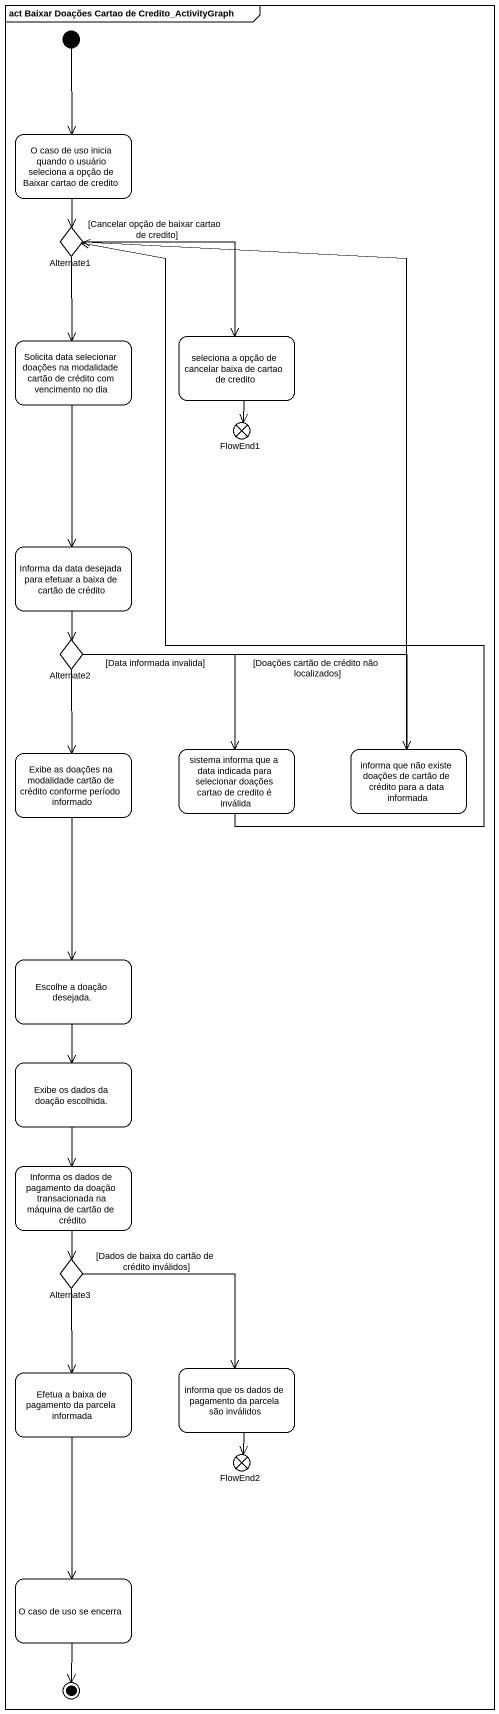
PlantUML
@startuml
mainframe act Baixar Doações Cartao de Credito_ActivityGraph
hide empty description
state "O caso de uso inicia quando o usuário seleciona a opção de Baixar cartao de credito" as O_caso_de_uso_inicia_quando
state Alternate1 <<choice>>
state "Solicita data selecionar doações na modalidade cartão de crédito com vencimento no dia" as Solicita_data_selecionar
state "seleciona a opção de cancelar baixa de cartao de credito" as seleciona_a_opção_de
state FlowEnd1 <<end>>
state "Informa da data desejada para efetuar a baixa de cartão de crédito" as Informa_da_data_desejada
state Alternate2 <<choice>>
state "Exibe as doações na modalidade cartão de crédito conforme período informado" as Exibe_as_doações_na
state "sistema informa que a data indicada para selecionar doações cartao de credito é inválida" as sistema_informa_que_a_data
state "informa que não existe doações de cartão de crédito para a data informada" as informa_que_não_existe
state "Escolhe a doação desejada." as Escolhe_a_doação_desejada
state "Exibe os dados da doação escolhida." as Exibe_os_dados_da_doação
state "Informa os dados de pagamento da doação transacionada na máquina de cartão de crédito" as Informa_os_dados_de
state Alternate3 <<choice>>
state "Efetua a baixa de pagamento da parcela informada" as Efetua_a_baixa_de_pagamento
state "informa que os dados de pagamento da parcela são inválidos" as informa_que_os_dados_de
state FlowEnd2 <<end>>
state "O caso de uso se encerra" as O_caso_de_uso_se_encerra
[*] --> O_caso_de_uso_inicia_quando
O_caso_de_uso_inicia_quando --> Alternate1
Alternate1 --> Solicita_data_selecionar
Alternate1 --> seleciona_a_opção_de : [Cancelar opção de baixar cartao de credito]
Solicita_data_selecionar --> Informa_da_data_desejada
seleciona_a_opção_de --> FlowEnd1
Informa_da_data_desejada --> Alternate2
Alternate2 --> Exibe_as_doações_na
Alternate2 --> sistema_informa_que_a_data : [Data informada invalida]
Alternate2 -right-> informa_que_não_existe : [Doações cartão de crédito não localizados]
Exibe_as_doações_na --> Escolhe_a_doação_desejada
sistema_informa_que_a_data -up-> Alternate1
informa_que_não_existe -up-> Alternate1
Escolhe_a_doação_desejada --> Exibe_os_dados_da_doação
Exibe_os_dados_da_doação --> Informa_os_dados_de
Informa_os_dados_de --> Alternate3
Alternate3 --> Efetua_a_baixa_de_pagamento
Alternate3 --> informa_que_os_dados_de : [Dados de baixa do cartão de crédito inválidos]
Efetua_a_baixa_de_pagamento --> O_caso_de_uso_se_encerra
informa_que_os_dados_de --> FlowEnd2
O_caso_de_uso_se_encerra --> [*]
@enduml
